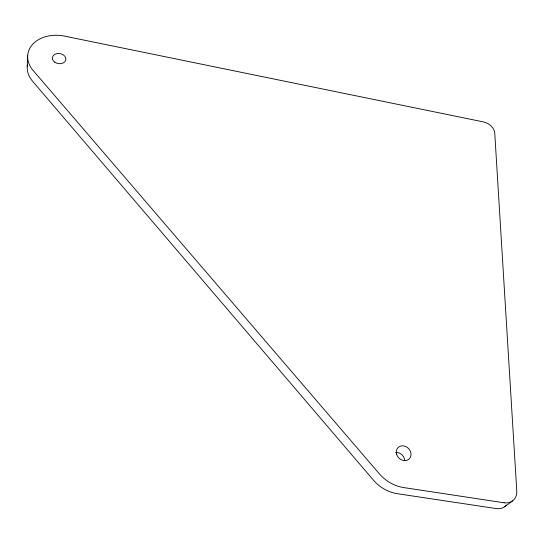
<?xml version="1.0" encoding="UTF-8"?>
<svg xmlns="http://www.w3.org/2000/svg" width="544" height="544" viewBox="0 0 544 544"><rect width="100%" height="100%" fill="white"/><g stroke="black" fill="none" stroke-linecap="round" stroke-linejoin="round"><path stroke-width="0.82" d="M27.241 66.354L27.696 55.447M504.608 506.784L512.468 500.963M395.495 452.486A7.834 6.718 45.9 0 1 404.75 460.85M27.465 64.586A31.035 23.297 8.7 0 0 32.946 81.668L373.266 479.958A36.169 31.028 46 0 0 397.392 493.707L496.393 508.592A14.763 12.05 50.1 0 0 506.505 504.995M504.152 502.785L403.709 487.58A36.72 31.355 45.5 0 1 379.195 473.627L33.476 70.883A31.45 23.44 8.9 0 1 32.497 44.499A31.45 23.44 8.9 0 1 64.498 36.115L483.412 121.91A11.601 8.303 29.9 0 1 494.748 133.028L516.78 491.008A14.994 12.172 49.7 0 1 504.152 502.785M396.542 454.022A7.956 6.793 45.5 0 0 408.918 459.19A7.956 6.793 45.5 0 0 405.545 446.44A7.956 6.793 45.5 0 0 396.542 454.022M54.788 62.22A6.814 5.08 8.9 0 0 65.804 59.922A6.814 5.08 8.9 0 0 56.794 53.645A6.814 5.08 8.9 0 0 54.788 62.22"/></g></svg>
